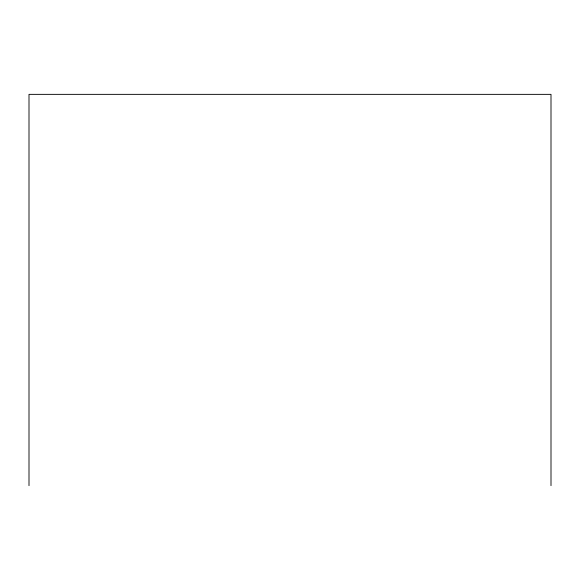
<?xml version="1.0" encoding="UTF-8"?>
<svg xmlns="http://www.w3.org/2000/svg" width="580" height="580" viewBox="0 0 580 580"><rect width="100%" height="100%" fill="white"/><g stroke="black" fill="none" stroke-linecap="round" stroke-linejoin="round"><path stroke-width="0.87" d="M551 485.641L551 94.359L29 94.359L29 485.641"/></g></svg>
